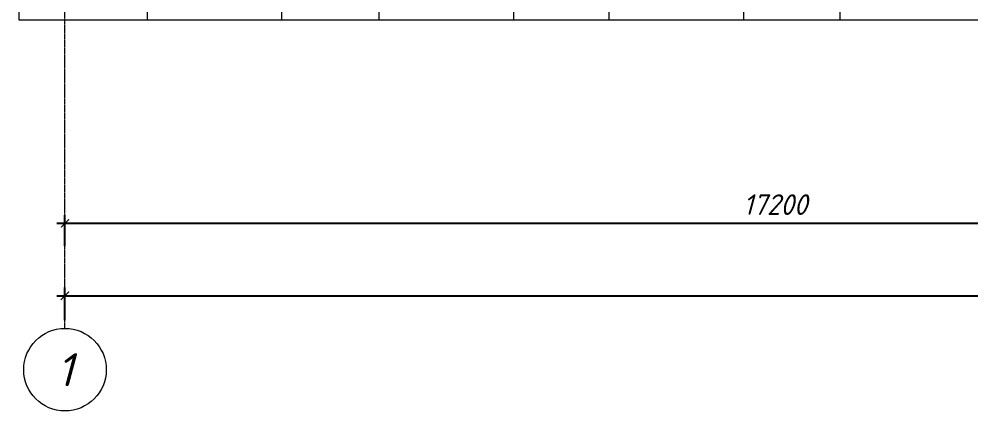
# Model space of a CAD drawing. Header units: millimetres. Extents: x -10178924 to 11692288, y -947381 to 58396.
# Drawn here: x 826225 to 837752, y -927491 to -922743 of the extents above; entities that cross this region are included whole.
import ezdxf
from ezdxf.enums import TextEntityAlignment as Align

# ---------------------------------------------------------------- set-up
doc = ezdxf.new("R2010")
doc.units = ezdxf.units.MM
doc.linetypes.add('осевая', pattern=[50.8, 31.75, -6.35, 6.35, -6.35])
doc.layers.add('Отделка СТЕН', color=6, linetype='Continuous', lineweight=13)
doc.layers.add('Размеры осевые', color=153, linetype='Continuous', lineweight=9)
doc.styles.add('PDF ISOCPEUR Italic', font='isocpeui.ttf')
doc.styles.add('Текст_М100', font='GOST_Common Italic.ttf', dxfattribs={"height": 250})
doc.dimstyles.new('Размеры_М100', dxfattribs={"dimtxt": 250, "dimasz": 100, "dimexe": 100, "dimexo": 100, "dimgap": 100, "dimtad": 1, "dimrnd": 5, "dimtxsty": 'Текст_М100', "dimblk": 'ARCHTICK', "dimcen": 250, "dimdle": 100, "dimadec": 0, "dimazin": 2, "dimtfac": 1, "dimtmove": 1, "dimatfit": 3, "dimfxl": 1, "dimarcsym": 0})

# ---------------------------------------------------------------- blocks, each defined once
blk = doc.blocks.new('_ArchTick')
at = {"color": 0, "linetype": 'ByBlock', "const_width": 0.15}
blk.add_lwpolyline([(-0.5, -0.5), (0.5, 0.5)], dxfattribs=at)
blk = doc.blocks.new('*D2517')
at = {"layer": 'Defpoints', "color": 0, "ltscale": 100, "transparency": 16777216}
for p in [(10200, -50926), (-7000, -51300), (10200, -51300)]:
    blk.add_point(p, dxfattribs=at)
at = {"layer": 'Размеры осевые', "color": 0, "lineweight": -2, "ltscale": 100, "transparency": 16777216}
for p, q in [((-7000, -51200), (-7000, -50826)), ((10200, -51200), (10200, -50826)), ((-7100, -50926), (10300, -50926))]:
    blk.add_line(p, q, dxfattribs=at)
at = {"layer": 'Размеры осевые', "color": 0, "lineweight": -2, "ltscale": 100, "transparency": 16777216, "xscale": 100, "yscale": 100, "zscale": 100, "rotation": 180}
blk.add_blockref('_ArchTick', (-7000, -50926), dxfattribs=at)
at = {"layer": 'Размеры осевые', "color": 0, "lineweight": -2, "ltscale": 100, "transparency": 16777216, "xscale": 100, "yscale": 100, "zscale": 100}
blk.add_blockref('_ArchTick', (10200, -50926), dxfattribs=at)
at = {"layer": 'Размеры осевые', "color": 0, "ltscale": 100, "transparency": 16777216, "insert": (1600, -50700), "char_height": 250, "attachment_point": 5, "style": 'Текст_М100'}
blk.add_mtext('17200', dxfattribs=at)
blk = doc.blocks.new('*D2480')
at = {"layer": 'Defpoints', "color": 0, "ltscale": 100, "transparency": 16777216}
for p in [(61000, -51804), (-7000, -52200), (61000, -52200)]:
    blk.add_point(p, dxfattribs=at)
at = {"layer": 'Размеры осевые', "color": 0, "lineweight": -2, "ltscale": 100, "transparency": 16777216}
for p, q in [((-7000, -52100), (-7000, -51704)), ((61000, -52100), (61000, -51704)), ((-7100, -51804), (61100, -51804))]:
    blk.add_line(p, q, dxfattribs=at)
at = {"layer": 'Размеры осевые', "color": 0, "lineweight": -2, "ltscale": 100, "transparency": 16777216, "xscale": 100, "yscale": 100, "zscale": 100, "rotation": 180}
blk.add_blockref('_ArchTick', (-7000, -51804), dxfattribs=at)
at = {"layer": 'Размеры осевые', "color": 0, "lineweight": -2, "ltscale": 100, "transparency": 16777216, "xscale": 100, "yscale": 100, "zscale": 100}
blk.add_blockref('_ArchTick', (61000, -51804), dxfattribs=at)
at = {"layer": 'Размеры осевые', "color": 0, "ltscale": 100, "transparency": 16777216, "insert": (27000, -51579), "char_height": 250, "attachment_point": 5, "style": 'Текст_М100'}
blk.add_mtext('68000', dxfattribs=at)
blk = doc.blocks.new('A$Cad086cf1')
at = {"layer": 'Отделка СТЕН', "color": 251, "true_color": 0x636466, "transparency": 33554687}
for p, q in [((-6006.547, -48296.478), (-6006.547, -48466.478)), ((-4376.547, -48296.478), (-4376.547, -48466.478)), ((-3197.852, -48296.478), (-3197.852, -48466.478)), ((-1567.852, -48296.478), (-1567.852, -48466.478)), ((-414.627, -48296.478), (-414.627, -48466.478)), ((1215.373, -48296.478), (1215.373, -48466.478)), ((2382.027, -48296.478), (2382.027, -48466.478))]:
    blk.add_line(p, q, dxfattribs=at)
blk.add_lwpolyline([(24743.725, -48466.478), (-7556.275, -48466.478), (-7556.275, -31698.119), (12671.199, -31698.119), (12671.199, -29896.63), (14198.142, -29896.63)], dxfattribs=at)
at = {"layer": 'Размеры осевые', "color": 251, "linetype": 'осевая', "ltscale": 0.5, "true_color": 0x636466, "transparency": 33554687}
blk.add_line((-7000, -52200), (-7000, -25800), dxfattribs=at)
at = {"layer": 'Размеры осевые', "color": 251, "ltscale": 100, "true_color": 0x636466, "transparency": 33554687}
blk.add_circle((-7000, -52700), 500, dxfattribs=at)
at = {"layer": 'Размеры осевые', "color": 251, "ltscale": 100, "true_color": 0x636466, "transparency": 33554687, "style": 'PDF ISOCPEUR Italic'}
blk.add_text('1', height=400, dxfattribs=at).set_placement((-7000, -52700), align=Align.MIDDLE_CENTER)
at = {"layer": 'Размеры осевые', "color": 251, "ltscale": 100, "true_color": 0x636466, "transparency": 33554687}
for base, p1, p2, picture, middle in [((10200, -50926.23), (-7000, -51300), (10200, -51300), '*D2517', (1600, -50699.62)), ((61000, -51804.076), (-7000, -52200), (61000, -52200), '*D2480', (27000, -51579.076))]:
    dim = blk.add_linear_dim(base=base, p1=p1, p2=p2, dimstyle='Размеры_М100', dxfattribs=at)
    dim.commit()
    dim.dimension.update_dxf_attribs({"geometry": picture, "text_midpoint": middle})

msp = doc.modelspace()

# ---------------------------------------------------------------- block references
msp.add_blockref('A$Cad086cf1', (833781.5, -874290.7))

doc.saveas('drawing.dxf')
